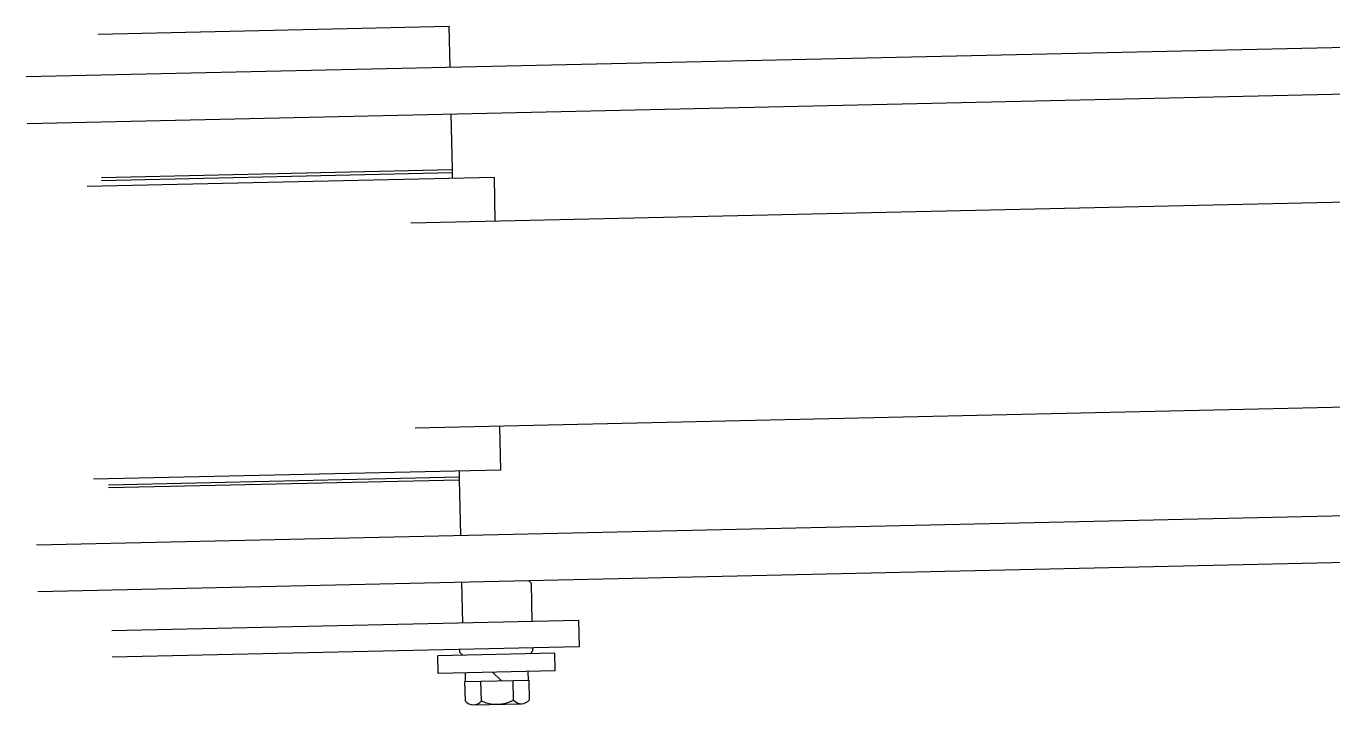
# Model space of a CAD drawing. Header units: metres. Extents: x 668617 to 675126, y 2286318 to 2293677.
# Drawn here: x 669894.383 to 669895.029, y 2287288.063 to 2287288.399 of the extents above; entities that cross this region are included whole.
import ezdxf

# ---------------------------------------------------------------- set-up
doc = ezdxf.new("R2010")
doc.units = ezdxf.units.M
doc.header["$MEASUREMENT"] = 0
doc.layers.add('0_VEH_CONSTRUCCION', color=250, linetype='Continuous')

# ---------------------------------------------------------------- blocks, each defined once
blk = doc.blocks.new('excavadora planta')
at = {"color": 0}
for p, q in [((-7.444477213996379, 0.3054718695689473), (-7.323896022460985, 0.3054718695689473)), ((-7.323896022460985, 0.2914038302640449), (-7.323896022460985, 0.3054718695689473)), ((-7.469598615860377, 0.2914038302640449), (-6.926523312637073, 0.2914038302640449)), ((-7.469598615860377, 0.2753266093665303), (-6.926523312637073, 0.2753266093665303)), ((-7.323896022460985, 0.2562347117222856), (-7.323896022460985, 0.2753266093665303)), ((-7.444477213996379, 0.2562347117222856), (-7.323896022460985, 0.2562347117222856)), ((-7.323896022460985, 0.2532200349757829), (-7.323896022460985, 0.2562347117222856)), ((-7.309638369468303, 0.2532200349757829), (-7.449501373789644, 0.2532200349757829)), ((-7.444477213996379, 0.2552296687471909), (-7.323896022460985, 0.2552296687471909)), ((-7.309638369468303, 0.2532200349757829), (-7.309638369468303, 0.2381469526955726)), ((-6.706006513919647, 0.2381469526955726), (-7.338610074691928, 0.2381469526955726)), ((-6.706005006656142, 0.1678085648857888), (-7.338610074691928, 0.1678085648857888)), ((-7.309638369468303, 0.1678085648857888), (-7.309638369468303, 0.1527359347845874)), ((-7.309638369468303, 0.1527359347845874), (-7.449501373789644, 0.1527359347845874)), ((-7.323896022460985, 0.1527359347845874), (-7.323896022460985, 0.1497212580378573)), ((-7.444477213996379, 0.1507263010131794), (-7.323896022460985, 0.1507263010131794)), ((-7.444477213996379, 0.1497212580378573), (-7.323896022460985, 0.1497212580378573)), ((-7.323896022460985, 0.1497212580378573), (-7.323896022460985, 0.1306289082148169)), ((-7.469598615860377, 0.1306289082148169), (-6.926523312637073, 0.1306289082148169)), ((-7.469598615860377, 0.1145521394963254), (-6.926523312637073, 0.1145521394963254)), ((-7.323896022460985, 0.1145521394963254), (-7.323896022460985, 0.1004841001911956)), ((-7.299936418924062, 0.1135481516052863), (-7.300940708269422, 0.1145527424013721)), ((-7.299937926187567, 0.1004841001911956), (-7.299937926187567, 0.1135475487000122)), ((-7.283999222760485, 0.1004841001911956), (-7.444477213996379, 0.1004841001911956)), ((-7.283999222760485, 0.1004841001911956), (-7.283999222760485, 0.09144037140421801)), ((-7.283999222760485, 0.09144037140421801), (-7.444477213996379, 0.09144037140421801)), ((-7.324053079265241, 0.0894311898115916), (-7.325057971515662, 0.0904353284288959)), ((-7.325056916431436, 0.0904353284288959), (-7.325056916431436, 0.09144037140421801)), ((-7.299936871103341, 0.09043668496570945), (-7.300941763351943, 0.08943149126412209)), ((-7.299937926187567, 0.0904353284288959), (-7.299937926187567, 0.09144037140421801)), ((-7.292400556052371, 0.08943073763281006), (-7.332595190923257, 0.08943073763281006)), ((-7.332595190923257, 0.08340183631858622), (-7.332595190923257, 0.08943073763281006)), ((-7.292400556052371, 0.08340183631858622), (-7.292400556052371, 0.08943073763281006)), ((-7.292400556052371, 0.08340183631858622), (-7.332595190923257, 0.08340183631858622)), ((-7.323299899939002, 0.08038746102461403), (-7.323299899939002, 0.08340183631858622)), ((-7.314004156777401, 0.0834016855920936), (-7.310989630757376, 0.0803873102981214)), ((-7.301695847036626, 0.08038746102461403), (-7.301695847036626, 0.08340183631858622)), ((-7.323520713970879, 0.07368149716612038), (-7.323520713970879, 0.08038746102461403)), ((-7.323520713970879, 0.08038746102461403), (-7.301475033004863, 0.08038746102461403)), ((-7.318010311131275, 0.07368149716612038), (-7.318010311131275, 0.08038746102461403)), ((-7.306987395287138, 0.07368149716612038), (-7.306987395287138, 0.08038746102461403)), ((-7.301475033004863, 0.07368149716612038), (-7.301475033004863, 0.08038746102461403)), ((-7.320765738640716, 0.07234802158117759), (-7.304231063419252, 0.07234802158117759))]:
    blk.add_line(p, q, dxfattribs=at)
for centre, radius, start, end in [((-7.320764834282159, 0.07586310964698839), 0.003514485160723133, 218.363049998172, 321.6369500018279), ((-7.31249598940974, 0.08440597493589053), 0.01205810408105034, 242.8018499977227, 297.1981500022771), ((-7.304229103978287, 0.07586310964698839), 0.003514485160723133, 218.363049998172, 321.6369500018279)]:
    blk.add_arc(centre, radius, start, end, dxfattribs=at)

msp = doc.modelspace()

# ---------------------------------------------------------------- block references
at = {"layer": '0_VEH_CONSTRUCCION', "xscale": 1.44, "yscale": 1.44, "zscale": 1.44, "rotation": 1.284310337234343}
msp.add_blockref('excavadora planta', (669905.1454842233, 2287288.195158107), dxfattribs=at)

doc.saveas('drawing.dxf')
